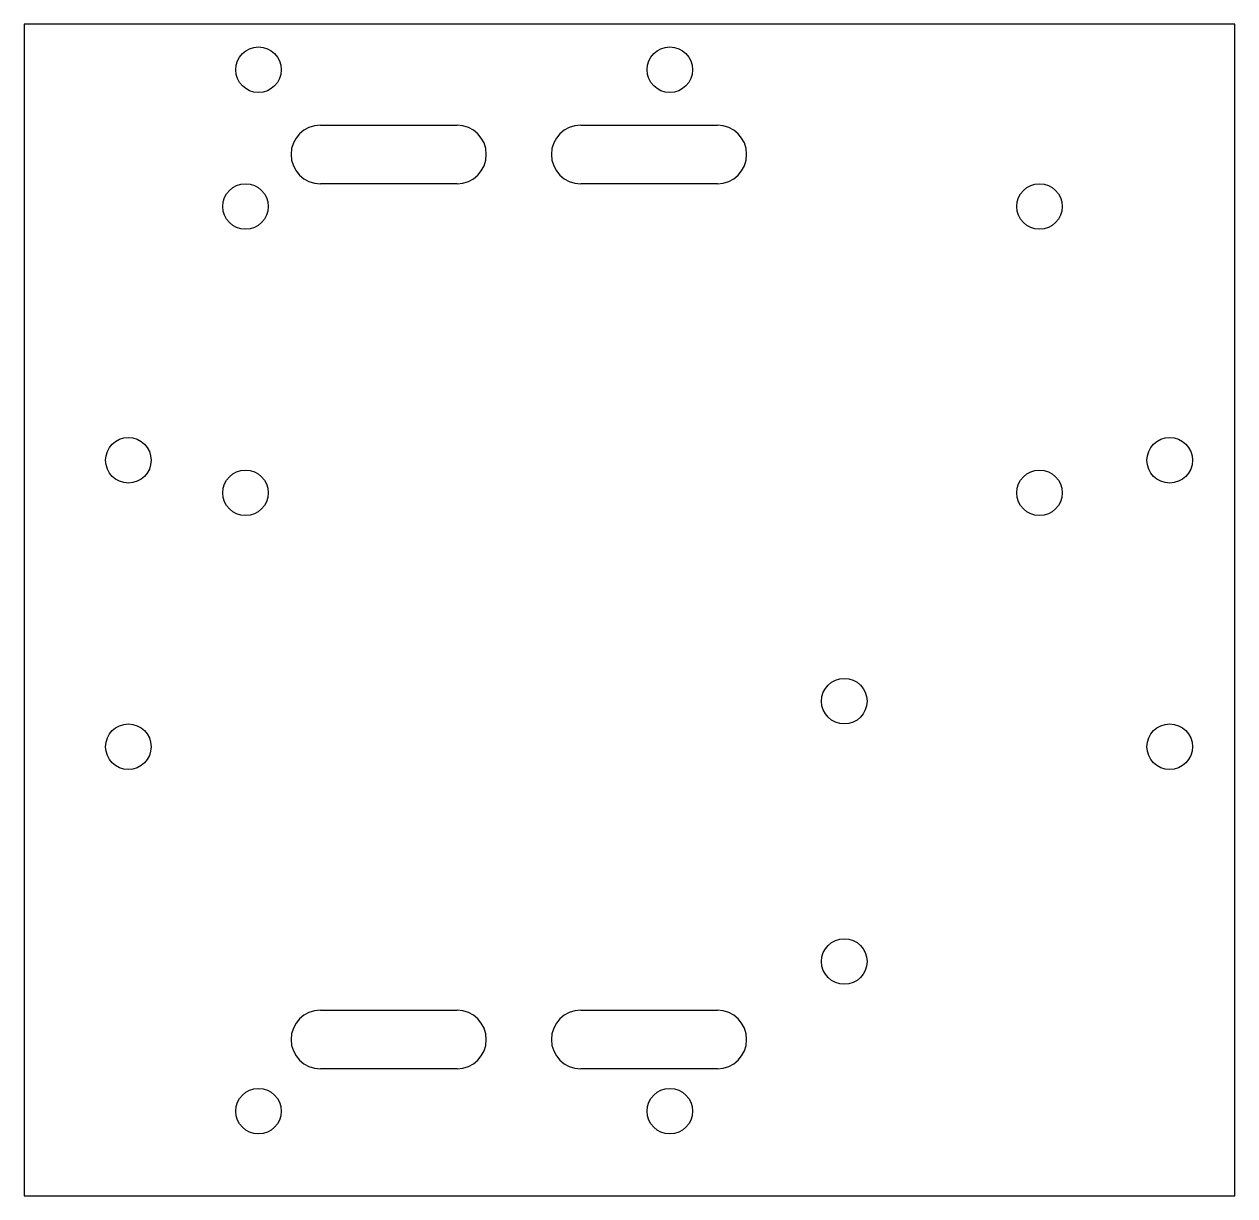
# Model space of a CAD drawing. Header units: millimetres. Extents: x 92 to 185, y 380 to 470.
import ezdxf

# ---------------------------------------------------------------- set-up
doc = ezdxf.new("R2010")
doc.units = ezdxf.units.MM

msp = doc.modelspace()

# ---------------------------------------------------------------- linework, layer by layer
for p, q in [((92, 470), (92, 380)), ((185, 470), (92, 470)), ((185, 380), (185, 470)), ((114.75, 462.25), (125.25, 462.25)), ((134.75, 462.25), (145.25, 462.25)), ((125.25, 457.75), (114.75, 457.75)), ((145.25, 457.75), (134.75, 457.75)), ((114.75, 394.25), (125.25, 394.25)), ((134.75, 394.25), (145.25, 394.25)), ((125.25, 389.75), (114.75, 389.75)), ((145.25, 389.75), (134.75, 389.75)), ((92, 380), (185, 380))]:
    msp.add_line(p, q)
for centre in [(110, 466.5), (141.6, 466.5), (109, 456), (170, 456), (100, 436.5), (180, 436.5), (109, 434), (170, 434), (155, 418), (100, 414.5), (180, 414.5), (155, 398), (110, 386.5), (141.6, 386.5)]:
    msp.add_circle(centre, 1.75)
for centre, start, end in [((114.75, 460), 90, 270), ((125.25, 460), -90, 90), ((134.75, 460), 90, 270), ((145.25, 460), -90, 90), ((114.75, 392), 90, 270), ((125.25, 392), -90, 90), ((134.75, 392), 90, 270), ((145.25, 392), -90, 90)]:
    msp.add_arc(centre, 2.25, start, end)

doc.saveas('drawing.dxf')
